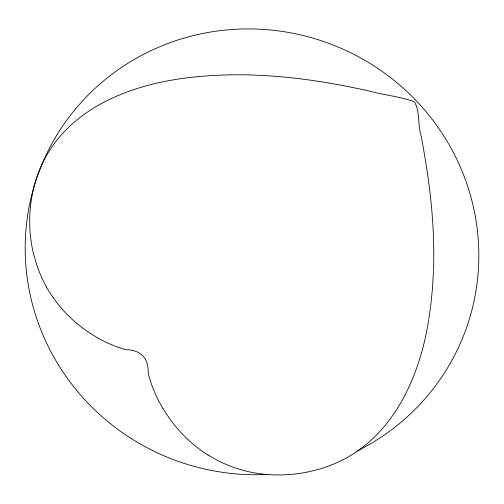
<?xml version="1.0" encoding="UTF-8"?>
<svg xmlns="http://www.w3.org/2000/svg" width="504" height="504" viewBox="0 0 504 504"><rect width="100%" height="100%" fill="white"/><g stroke="black" fill="none" stroke-linecap="round" stroke-linejoin="round"><path stroke-width="0.76" d="M433.484 270.667C434.492 242.676 432.797 214.635 429.301 186.864C427.19 169.93 424.292 153.103 421.237 136.319C417.677 125.546 420.015 113.343 415.214 103.175A8.24 8.045 21.6 0 0 412.996 101.247C398.803 96.371 383.456 94.979 368.934 90.966C358.804 88.723 348.636 86.625 338.43 84.748C323.247 81.95 307.976 79.626 292.622 77.931C260.316 74.378 227.613 73.565 195.25 76.929C137.22 82.624 73.067 104.586 44.402 159.484A131.935 128.81 21.6 0 0 36.301 178.933L35.86 180.281A142.166 138.795 21.6 0 0 31.5 198.859L31.109 201.392A146.028 142.569 21.6 0 0 29.875 214.024L29.837 214.912A145.423 141.97 21.6 0 0 29.837 227.884L29.912 229.339A141.063 137.718 21.6 0 0 31.305 242.531L31.45 243.451A138.027 134.757 21.6 0 0 34.001 255.61L37.157 266.049A132.898 129.749 21.6 0 0 46.28 286.518L46.337 286.606M433.453 271.593L432.445 288.742L430.674 306.048M430.561 306.942L428.746 319.479M428.589 320.405C419.756 376.998 392.893 437.207 337.919 462.168A136.609 133.371 21.6 0 1 318.055 469.482L308.095 471.927A145.064 141.624 21.6 0 1 295.47 473.962A144.925 141.492 21.6 0 1 282.845 474.894L278.901 474.957A139.072 135.778 21.6 0 1 269.123 474.648L264.795 474.289A131.582 128.463 21.6 0 1 253.802 472.752L250.86 472.179A126.063 123.077 21.6 0 1 238.701 469.048L235.834 468.121A127.084 124.072 21.6 0 1 216.487 459.824L208.089 454.992M98.4 338.323L90.159 333.339M162.887 408.517L158.269 400.151A133.988 130.813 21.6 0 1 152.951 388.156A146.122 142.657 21.6 0 1 151.124 383.204L149.165 376.853A52.277 51.043 21.6 0 1 148.176 372.229C148.529 357.922 140.452 350.028 126.296 349.669A51.351 50.135 21.6 0 1 122.415 348.699L115.277 346.216A134.644 131.45 21.6 0 1 98.393 338.335M267.574 474.421A227.556 222.157 21.6 0 1 36.446 178.952A227.556 222.157 21.6 0 1 398.469 84.01A227.556 222.157 21.6 0 1 357.449 450.847M208.013 455.106A137.201 133.951 21.6 0 1 163.038 408.435M90.21 333.257A132.149 129.018 21.6 0 1 46.217 286.669"/></g></svg>
